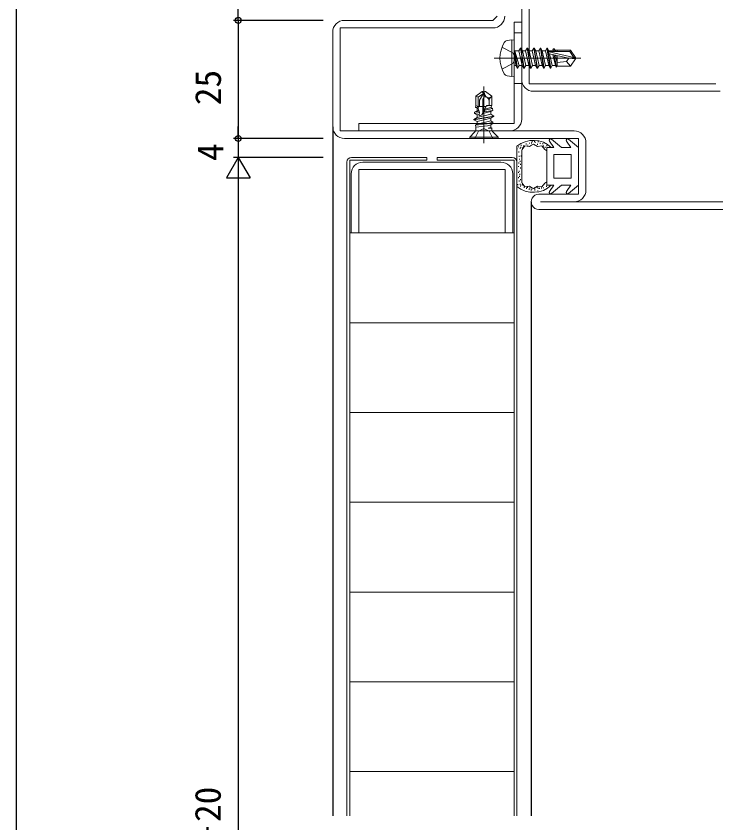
# Model space of a CAD drawing. Units: millimetres, scale not verified. Extents: x -437 to 438, y -281 to 279.
# Drawn here: x -436.8 to -288.7, y -38 to 132.7 of the extents above; entities that cross this region are included whole.
import ezdxf
from ezdxf.enums import TextEntityAlignment as Align

# ---------------------------------------------------------------- set-up
doc = ezdxf.new("R2010")
doc.units = ezdxf.units.MM
doc.header["$LTSCALE"] = 2
for name, color, linetype, lineweight in [('0-2_YKK_11', 211, 'Continuous', 18), ('0-3_YKK_11E', 4, 'Continuous', 18), ('0-5_YKK_13', 4, 'Continuous', 18)]:
    doc.layers.add(name, color=color, linetype=linetype, lineweight=lineweight)
for name, color, linetype in [('0-4_YKK_12', 2, 'Continuous'), ('0-7_YKK_D', 6, 'Continuous'), ('0-8_YKK_ZWAK', 7, 'Continuous')]:
    doc.layers.add(name, color=color, linetype=linetype)
doc.styles.add('ＭＳ ゴシック', font='')
doc.styles.get('ＭＳ ゴシック').set_extended_font_data('MS Gothic')

msp = doc.modelspace()

# ---------------------------------------------------------------- linework, layer by layer
at = {"layer": '0-2_YKK_11'}
for p, q in [((-369.8, 129.325), (-369.8, 109.325)), ((-316.2, 105.925), (-316.2, 95.925)), ((-251.4, 93.425), (-325.8, 93.425)), ((-326.2, 91.825), (-251.4, 91.825))]:
    msp.add_line(p, q, dxfattribs=at)
at = {"layer": '0-2_YKK_11', "color": 7}
msp.add_line((-334.2, 101.826), (-363.4, 101.826), dxfattribs=at)
at = {"layer": '0-2_YKK_11'}
for points in [[(-335, 132.725), (-335.9, 131.825), (-367.3, 131.825)], [(-335.9, 130.225), (-368.2, 130.225), (-368.2, 108.425), (-318.7, 108.425)], [(-367.3, 106.825), (-317.8, 106.825), (-317.8, 95.025), (-326.2, 95.025)]]:
    msp.add_lwpolyline(points, dxfattribs=at)
at = {"layer": '0-2_YKK_11', "color": 1}
msp.add_lwpolyline([(-332.3, 108.426), (-364.3, 108.426), (-364.3, 110.026), (-331.4, 110.026), (-331.4, 131.426), (-329.8, 131.426), (-329.8, 110.926)], dxfattribs=at)
at = {"layer": '0-2_YKK_11', "color": 7}
for points in [[(-365.9, 99.326), (-365.9, 86.826), (-364.3, 86.826), (-364.3, 100.226)], [(-364.3, 100.226), (-333.3, 100.226), (-333.3, 86.826), (-331.7, 86.826), (-331.7, 99.326)]]:
    msp.add_lwpolyline(points, dxfattribs=at)
at = {"layer": '0-2_YKK_11'}
for centre, radius, start, end in [((-367.3, 129.325), 2.5, 90.00001, 179.99999), ((-335.9, 132.725), 2.5, 270.00001, 359.99999), ((-367.3, 109.325), 2.5, 180.00001, 269.99999), ((-318.7, 105.925), 2.5, 0.00001, 89.99999), ((-318.7, 95.925), 2.5, 270.00001, 359.99999), ((-326.2, 93.425), 1.6, 89.99999, 270.00001)]:
    msp.add_arc(centre, radius, start, end, dxfattribs=at)
at = {"layer": '0-2_YKK_11', "color": 1}
msp.add_arc((-332.3, 110.926), 2.5, 270.00001, 359.99999, dxfattribs=at)
at = {"layer": '0-2_YKK_11', "color": 7}
for centre, start, end in [((-363.4, 99.326), 90, 180), ((-334.2, 99.326), 0, 90)]:
    msp.add_arc(centre, 2.5, start, end, dxfattribs=at)
at = {"layer": '0-3_YKK_11E'}
for p, q in [((-329.8, 119.326), (-329.8, 139.325)), ((-287.8, 116.826), (-327.3, 116.826))]:
    msp.add_line(p, q, dxfattribs=at)
at = {"layer": '0-3_YKK_11E', "color": 1}
for p, q in [((-329.8, 129.176), (-331.4, 129.176)), ((-329.8, 118.476), (-331.4, 118.476))]:
    msp.add_line(p, q, dxfattribs=at)
at = {"layer": '0-3_YKK_11E'}
msp.add_lwpolyline([(-327.3, 141.825), (-311.8, 141.825), (-311.8, 140.225), (-328.2, 140.225), (-328.2, 118.426), (-288.7, 118.426)], dxfattribs=at)
msp.add_arc((-327.3, 119.326), 2.5, 179.99965, 269.99998, dxfattribs=at)
at = {"layer": '0-4_YKK_12'}
for p, q in [((-369.8, 109.326), (-369.8, -36.542)), ((-327.8, 93.426), (-327.8, -36.542))]:
    msp.add_line(p, q, dxfattribs=at)
at = {"layer": '0-5_YKK_13'}
for p, q in [((-331.9, 127.737), (-332.875, 127.565)), ((-331.9, 127.737), (-331.9, 119.914)), ((-331.9, 127.737), (-331.4, 127.649)), ((-331.4, 127.649), (-331.4, 120.002)), ((-330.75, 121.726), (-331.35, 125.326)), ((-331.35, 125.326), (-331.25, 125.326)), ((-331.35, 125.326), (-331.068, 122.276)), ((-331.25, 125.326), (-330.65, 121.726)), ((-330.332, 122.276), (-331.25, 125.326)), ((-331.2, 125.376), (-330.368, 125.376)), ((-330.05, 125.926), (-330.368, 125.376)), ((-330.368, 125.376), (-329.668, 122.276)), ((-329.35, 121.726), (-330.05, 125.926)), ((-330.05, 125.926), (-329.95, 125.926)), ((-329.95, 125.926), (-329.632, 125.376)), ((-329.95, 125.926), (-329.25, 121.726)), ((-329.632, 125.376), (-328.932, 122.276)), ((-329.632, 125.376), (-328.968, 125.376)), ((-328.65, 125.926), (-328.968, 125.376)), ((-328.968, 125.376), (-328.268, 122.276)), ((-327.95, 121.726), (-328.65, 125.926)), ((-328.65, 125.926), (-328.55, 125.926)), ((-328.55, 125.926), (-327.85, 121.726)), ((-328.232, 125.376), (-327.568, 125.376)), ((-327.25, 125.926), (-327.568, 125.376)), ((-327.568, 125.376), (-326.868, 122.276)), ((-326.55, 121.726), (-327.25, 125.926)), ((-327.25, 125.926), (-327.15, 125.926)), ((-327.15, 125.926), (-326.45, 121.726)), ((-326.832, 125.376), (-326.168, 125.376)), ((-325.85, 125.926), (-326.168, 125.376)), ((-326.168, 125.376), (-325.468, 122.276)), ((-325.15, 121.726), (-325.85, 125.926)), ((-325.85, 125.926), (-325.75, 125.926)), ((-325.75, 125.926), (-325.05, 121.726)), ((-325.432, 125.376), (-324.768, 125.376)), ((-324.45, 125.926), (-324.768, 125.376)), ((-324.768, 125.376), (-324.068, 122.276)), ((-323.75, 121.726), (-324.45, 125.926)), ((-324.45, 125.926), (-324.35, 125.926)), ((-324.35, 125.926), (-323.65, 121.726)), ((-324.032, 125.376), (-323.368, 125.376)), ((-324.01, 125.169), (-318.762, 123.976)), ((-323.907, 124.735), (-319.906, 123.826)), ((-323.887, 124.731), (-323.332, 122.276)), ((-323.108, 125.826), (-323.368, 125.376)), ((-323.368, 125.376), (-323.333, 125.222)), ((-323.108, 125.826), (-322.892, 125.826)), ((-323.108, 125.826), (-323.009, 125.226)), ((-322.892, 125.826), (-322.776, 125.226)), ((-322.719, 125.526), (-319.445, 125.526)), ((-322.3, 125.526), (-322.3, 125.226)), ((-319.445, 125.526), (-319.605, 125.226)), ((-319.445, 125.526), (-318.4, 123.976)), ((-335.6, 123.826), (-317.29, 123.826)), ((-323.186, 124.571), (-322.668, 122.276)), ((-322.89, 124.504), (-322.465, 121.926)), ((-322.624, 124.443), (-322.3, 122.777)), ((-322.3, 124.37), (-322.3, 122.126)), ((-320.3, 123.126), (-319.445, 122.126)), ((-319.906, 123.826), (-318.4, 123.826)), ((-319.906, 123.826), (-318.4, 123.676)), ((-319.445, 122.126), (-318.4, 123.676)), ((-318.762, 123.976), (-318.4, 123.976)), ((-318.4, 123.676), (-318.4, 123.976)), ((-331.2, 122.276), (-331.068, 122.276)), ((-330.75, 121.726), (-331.068, 122.276)), ((-330.75, 121.726), (-330.65, 121.726)), ((-330.75, 121.726), (-330.65, 121.726)), ((-330.65, 121.726), (-330.332, 122.276)), ((-330.332, 122.276), (-329.668, 122.276)), ((-329.35, 121.726), (-329.668, 122.276)), ((-329.35, 121.726), (-329.25, 121.726)), ((-329.25, 121.726), (-328.932, 122.276)), ((-328.932, 122.276), (-328.268, 122.276)), ((-327.95, 121.726), (-328.268, 122.276)), ((-327.95, 121.726), (-327.85, 121.726)), ((-327.85, 121.726), (-327.532, 122.276)), ((-327.532, 122.276), (-326.868, 122.276)), ((-326.55, 121.726), (-326.868, 122.276)), ((-326.55, 121.726), (-326.45, 121.726)), ((-326.45, 121.726), (-326.132, 122.276)), ((-326.132, 122.276), (-325.468, 122.276)), ((-325.15, 121.726), (-325.468, 122.276)), ((-325.15, 121.726), (-325.05, 121.726)), ((-325.05, 121.726), (-324.732, 122.276)), ((-324.732, 122.276), (-324.068, 122.276)), ((-323.75, 121.726), (-324.068, 122.276)), ((-323.75, 121.726), (-323.65, 121.726)), ((-323.65, 121.726), (-323.332, 122.276)), ((-323.332, 122.276), (-322.668, 122.276)), ((-322.465, 121.926), (-322.668, 122.276)), ((-322.371, 122.126), (-322.465, 121.926)), ((-322.371, 122.126), (-319.445, 122.126)), ((-331.9, 119.914), (-332.875, 120.086)), ((-331.9, 119.914), (-331.4, 120.002)), ((-338.161, 116.745), (-339.5, 115.808)), ((-337.888, 116.326), (-339, 115.548)), ((-337.888, 116.326), (-338.7, 114.92)), ((-337.8, 116.825), (-338.161, 116.745)), ((-338.161, 116.745), (-337.888, 116.326)), ((-337.888, 116.326), (-337.8, 116.825)), ((-337.8, 105.825), (-337.8, 117.825)), ((-337.695, 116.352), (-337.8, 116.825)), ((-337.439, 116.745), (-337.8, 116.825)), ((-336.1, 115.808), (-337.439, 116.745)), ((-339, 115.548), (-339.5, 115.808)), ((-339.5, 113.825), (-339.5, 115.808)), ((-339, 115.548), (-339, 113.625)), ((-338.7, 114.92), (-338.7, 113.625)), ((-337.834, 115.449), (-338, 115.162)), ((-338, 115.162), (-338, 112.375)), ((-337.099, 115.53), (-337.187, 115.593)), ((-336.7, 114.765), (-336.7, 113.825)), ((-336.343, 115.582), (-336.1, 115.808)), ((-336.1, 113.825), (-336.1, 115.808)), ((-339.575, 113.412), (-338.936, 113.506)), ((-339.575, 113.412), (-339.25, 113.224)), ((-338.989, 113.287), (-339.25, 113.224)), ((-339.25, 113.224), (-339.25, 112.664)), ((-338.923, 112.744), (-339.25, 112.664)), ((-337.352, 113.625), (-339.147, 113.625)), ((-337.819, 112.461), (-335.909, 112.774)), ((-336.35, 113.369), (-337.61, 113.063)), ((-335.978, 113.155), (-337.601, 112.817)), ((-336.775, 113.825), (-337.321, 113.693)), ((-336.1, 113.825), (-337.26, 113.825)), ((-337.006, 113.791), (-336.775, 113.825)), ((-336.35, 113.369), (-336.1, 113.825)), ((-335.978, 113.155), (-336.35, 113.369)), ((-335.909, 112.774), (-336.35, 112.519)), ((-335.909, 112.774), (-335.978, 113.155)), ((-335.7, 111.584), (-339.9, 110.879)), ((-339.9, 110.779), (-335.7, 111.484)), ((-339.9, 110.879), (-339.25, 111.254)), ((-339.765, 112.367), (-339.807, 112.136)), ((-339.807, 112.136), (-338.715, 112.314)), ((-339.807, 112.136), (-339.25, 111.814)), ((-339.765, 112.367), (-339.25, 112.664)), ((-338.763, 112.575), (-339.765, 112.367)), ((-336.35, 111.959), (-339.25, 111.254)), ((-338.823, 111.918), (-339.25, 111.814)), ((-339.25, 111.814), (-339.25, 111.254)), ((-336.35, 111.109), (-339.25, 110.404)), ((-336.35, 112.519), (-338.049, 112.106)), ((-336.35, 111.959), (-336.35, 112.519)), ((-335.7, 111.584), (-336.35, 111.959)), ((-335.7, 111.484), (-336.35, 111.109)), ((-336.35, 110.549), (-336.35, 111.109)), ((-335.7, 111.484), (-335.7, 111.584)), ((-339.9, 110.879), (-339.9, 110.779)), ((-339.9, 110.779), (-339.25, 110.404)), ((-337.118, 109.917), (-339.575, 109.657)), ((-339.575, 109.657), (-339.25, 109.844)), ((-339.575, 109.657), (-339.48, 109.227)), ((-337.025, 109.535), (-339.48, 109.227)), ((-336.35, 110.549), (-339.25, 109.844)), ((-339.25, 110.404), (-339.25, 109.844)), ((-336.35, 109.699), (-337.025, 109.535)), ((-335.871, 110.273), (-336.35, 110.549)), ((-335.891, 109.964), (-336.35, 109.699)), ((-336.35, 109.139), (-336.35, 109.699)), ((-335.891, 109.964), (-335.871, 110.273)), ((-339.773, 108.153), (-340.8, 107.125)), ((-339.7, 106.825), (-338.945, 108.34)), ((-339.48, 108.86), (-339.48, 109.227)), ((-339.48, 108.445), (-336.12, 108.445)), ((-338.945, 108.34), (-337.8, 108.949)), ((-336.35, 109.139), (-336.896, 109.007)), ((-336.12, 109.007), (-336.896, 109.007)), ((-336.12, 109.007), (-336.35, 109.139)), ((-336.12, 108.86), (-336.12, 109.007)), ((-335.827, 108.153), (-334.8, 107.125)), ((-334.8, 107.125), (-340.8, 107.125)), ((-340.8, 107.125), (-340.8, 106.825)), ((-334.8, 106.825), (-340.8, 106.825)), ((-334.8, 106.825), (-334.8, 107.125)), ((-328.166, 105.735), (-328.166, 105.935)), ((-327.748, 105.758), (-327.748, 105.958)), ((-327.605, 106.057), (-327.605, 106.257)), ((-327.068, 106.092), (-327.068, 106.292)), ((-326.925, 105.89), (-326.925, 106.09)), ((-326.317, 106.045), (-326.317, 106.245)), ((-325.903, 105.687), (-325.903, 105.887)), ((-323.019, 104.925), (-323.921, 106.273)), ((-321.4, 104.925), (-323.479, 106.67)), ((-319.419, 104.925), (-320.321, 106.273)), ((-317.8, 104.925), (-319.879, 106.67)), ((-330.8, 105.168), (-330.8, 96.683)), ((-330.766, 104.53), (-330.766, 104.73)), ((-330.504, 104.959), (-330.504, 105.159)), ((-330.106, 104.653), (-330.106, 104.853)), ((-330.003, 104.84), (-330.003, 105.04)), ((-329.896, 105.257), (-329.896, 105.457)), ((-329.8, 97.406), (-329.8, 104.445)), ((-329.657, 104.721), (-329.657, 104.921)), ((-329.418, 105.126), (-329.418, 105.326)), ((-328.882, 105.532), (-328.882, 105.732)), ((-328.5, 105.317), (-328.5, 105.517)), ((-326.424, 105.484), (-326.424, 105.684)), ((-325.34, 105.629), (-325.34, 105.829)), ((-325.164, 105.148), (-325.164, 105.348)), ((-324.836, 104.854), (-324.836, 105.054)), ((-324.5, 104.925), (-324.5, 100.925)), ((-323.019, 104.925), (-324.5, 104.925)), ((-324.46, 105.206), (-324.46, 105.406)), ((-319.419, 104.925), (-321.4, 104.925)), ((-317.8, 104.925), (-317.8, 96.925)), ((-365.8, 102.826), (-349.9, 102.826)), ((-331.8, 102.826), (-347.7, 102.826)), ((-330.392, 103.849), (-330.392, 104.049)), ((-330.32, 102.937), (-330.32, 103.137)), ((-330.266, 102.348), (-330.266, 102.548)), ((-329.927, 103.009), (-329.927, 103.209)), ((-323, 98.425), (-323, 103.425)), ((-366.8, -36.542), (-366.8, 101.826)), ((-330.8, -36.542), (-330.8, 101.826)), ((-330.481, 100.793), (-330.481, 100.993)), ((-330.409, 101.526), (-330.409, 101.726)), ((-330.123, 101.919), (-330.123, 102.119)), ((-330.07, 101.24), (-330.07, 101.44)), ((-324.5, 96.925), (-324.5, 100.925)), ((-330.445, 99.524), (-330.445, 99.724)), ((-330.302, 99.792), (-330.302, 99.992)), ((-330.213, 99.166), (-330.213, 99.366)), ((-330.07, 100.453), (-330.07, 100.653)), ((-330.499, 98.452), (-330.499, 98.652)), ((-330.302, 97.719), (-330.302, 97.919)), ((-330.231, 98.72), (-330.231, 98.92)), ((-330.016, 98.005), (-330.016, 98.205)), ((-319.3, 98.425), (-323, 98.425)), ((-330.647, 96.943), (-330.647, 97.143)), ((-330.098, 97.039), (-330.098, 97.239)), ((-330.015, 96.693), (-330.015, 96.893)), ((-329.717, 96.883), (-329.717, 97.083)), ((-329.275, 96.359), (-329.275, 96.559)), ((-328.81, 96.418), (-328.81, 96.618)), ((-328.798, 96.144), (-328.798, 96.344)), ((-328.571, 96.382), (-328.571, 96.582)), ((-328.202, 95.977), (-328.202, 96.177)), ((-328.07, 96.251), (-328.07, 96.451)), ((-327.808, 95.846), (-327.808, 96.046)), ((-327.617, 96.048), (-327.617, 96.248)), ((-327.045, 95.834), (-327.045, 96.034)), ((-327.021, 96.013), (-327.021, 96.213)), ((-326.496, 96.406), (-326.496, 96.606)), ((-326.412, 95.643), (-326.412, 95.843)), ((-326.329, 96.18), (-326.329, 96.38)), ((-325.997, 96.174), (-325.997, 96.374)), ((-325.575, 96.221), (-325.575, 96.421)), ((-325.188, 96.28), (-325.188, 96.48)), ((-324.566, 96.608), (-324.566, 96.808)), ((-323.019, 96.925), (-324.5, 96.925)), ((-323.019, 96.925), (-323.921, 95.578)), ((-321.4, 96.925), (-323.479, 95.181)), ((-319.419, 96.925), (-321.4, 96.925)), ((-319.419, 96.925), (-320.321, 95.578)), ((-317.8, 96.925), (-319.879, 95.181)), ((-331.4, 86.826), (-366.2, 86.826)), ((-331.4, 67.826), (-366.2, 67.826)), ((-331.4, 48.826), (-366.2, 48.826)), ((-331.4, 29.826), (-366.2, 29.826)), ((-331.4, 10.826), (-366.2, 10.826)), ((-331.4, -8.174), (-366.2, -8.174)), ((-331.4, -27.174), (-366.2, -27.174))]:
    msp.add_line(p, q, dxfattribs=at)
for points in [[(-333.979, 126.126), (-331.663, 124.971), (-331.054, 123.826)], [(-328.55, 125.926), (-328.232, 125.376), (-327.532, 122.276)], [(-327.15, 125.926), (-326.832, 125.376), (-326.132, 122.276)], [(-325.75, 125.926), (-325.432, 125.376), (-324.732, 122.276)], [(-324.35, 125.926), (-324.032, 125.376), (-323.989, 125.184)], [(-323.852, 125.226), (-319.605, 125.226), (-318.762, 123.976)], [(-322.892, 125.826), (-322.632, 125.376), (-322.599, 125.226)], [(-333.979, 121.526), (-331.663, 122.681), (-331.054, 123.826)], [(-319.799, 123.826), (-320.3, 123.126), (-322.3, 122.926)], [(-339.575, 113.412), (-339.5, 113.825), (-338.936, 113.506), (-338.989, 113.287), (-338.923, 112.744), (-338.763, 112.575), (-338.715, 112.314), (-338.823, 111.918), (-338.787, 111.626)], [(-338.068, 112.063), (-337.26, 113.825), (-337.006, 113.791), (-337.321, 113.693)], [(-337.61, 113.063), (-337.601, 112.817), (-337.819, 112.461), (-338.049, 112.106)], [(-335.891, 109.964), (-337.118, 109.917), (-335.871, 110.273)], [(-335.9, 106.825), (-336.655, 108.34), (-337.8, 108.949)], [(-324.911, 104.501), (-325.501, 105.268), (-326.461, 105.143), (-327.3, 105.625), (-327.696, 105.405), (-328.139, 105.143), (-329.099, 105.268), (-329.689, 104.501)], [(-349.9, 102.826), (-349.9, 102.226), (-366.2, 102.226), (-366.2, -36.542)], [(-347.7, 102.826), (-347.7, 102.226), (-331.4, 102.226), (-331.4, -36.542)], [(-319.3, 98.425), (-319.3, 103.425), (-323, 103.425)], [(-329.689, 97.35), (-329.099, 96.583), (-328.139, 96.708), (-327.696, 96.446), (-327.3, 96.225), (-326.461, 96.708), (-325.501, 96.583), (-324.911, 97.35)]]:
    msp.add_lwpolyline(points, dxfattribs=at)
for centre, radius, start, end in [((-327.9, 123.826), 6.5, 149.36409, 210.63591), ((-332.718, 126.679), 0.9, 100, 149.36409), ((-331.2, 125.576), 0.2, 180, 270), ((-323.852, 124.977), 0.248, 90, 257.19096), ((-331.2, 122.076), 0.2, 90, 180), ((-332.718, 120.972), 0.9, 210.63591, 260), ((-338.926, 116.08), 1.26, 330, 12.5), ((-336.464, 116.625), 1.26, 192.5, 235), ((-337.445, 115.225), 0.449, 55, 150), ((-336.753, 116.024), 0.603, 235, 312.84567), ((-337.635, 114.765), 0.935, 0, 55), ((-335.585, 114.765), 1.115, 132.84567, 180), ((-338.75, 112.375), 0.75, 267.14861, 0), ((-340.48, 108.86), 1, 315, 0), ((-335.12, 108.86), 1, 180, 225), ((-327.3, 100.925), 5.5, 46.65824, 129.51963), ((-323.671, 106.44), 0.3, 49.99756, 213.78886), ((-320.071, 106.44), 0.3, 49.99756, 213.78886), ((-327.3, 100.925), 4.3, 49.37051, 56.2499), ((-365.8, 101.826), 1, 90, 180), ((-331.8, 101.826), 1, 0, 90), ((-327.3, 100.925), 4.3, 303.7499, 310.62928), ((-327.3, 100.925), 5.5, 230.48036, 313.34175), ((-323.671, 95.411), 0.3, 146.21114, 310.00244), ((-320.071, 95.411), 0.3, 146.21114, 310.00244)]:
    msp.add_arc(centre, radius, start, end, dxfattribs=at)
at = {"layer": '0-7_YKK_D'}
for p, q in [((-389.8, 131.825), (-389.8, 151.825)), ((-371.8, 131.825), (-390.8, 131.825)), ((-371.8, 131.825), (-390.8, 131.825)), ((-389.8, 131.825), (-389.8, 106.826)), ((-389.8, 106.825), (-389.8, 109.375)), ((-371.8, 106.826), (-390.8, 106.826)), ((-371.8, 106.825), (-390.8, 106.825)), ((-389.8, 106.825), (-389.8, 102.826)), ((-389.8, 102.826), (-392.3, 98.495)), ((-371.8, 102.826), (-390.8, 102.826)), ((-371.8, 102.826), (-390.8, 102.826)), ((-389.8, 102.826), (-389.8, 100.276)), ((-389.8, 102.826), (-387.3, 98.495)), ((-389.8, 102.826), (-389.8, 94.165)), ((-392.3, 98.495), (-387.3, 98.495)), ((-389.8, 97.826), (-389.8, -173.908))]:
    msp.add_line(p, q, dxfattribs=at)
for centre in [(-389.8, 131.825), (-389.8, 131.825), (-389.8, 106.826), (-389.8, 106.825)]:
    msp.add_circle(centre, 0.637, dxfattribs=at)
at = {"layer": '0-8_YKK_ZWAK'}
msp.add_line((-436.8, 243.8), (-436.8, -281.2), dxfattribs=at)

# ---------------------------------------------------------------- texts
at = {"layer": '0-7_YKK_D', "style": 'ＭＳ ゴシック'}
for s, p in [('25', (-391.8, 113.871)), ('4', (-391.3, 102.077)), ('DH＝Hn＋20', (-391.843, -67.828))]:
    msp.add_text(s, height=5.499, rotation=90, dxfattribs=at).set_placement(p, align=Align.BOTTOM_LEFT)

doc.saveas('drawing.dxf')
